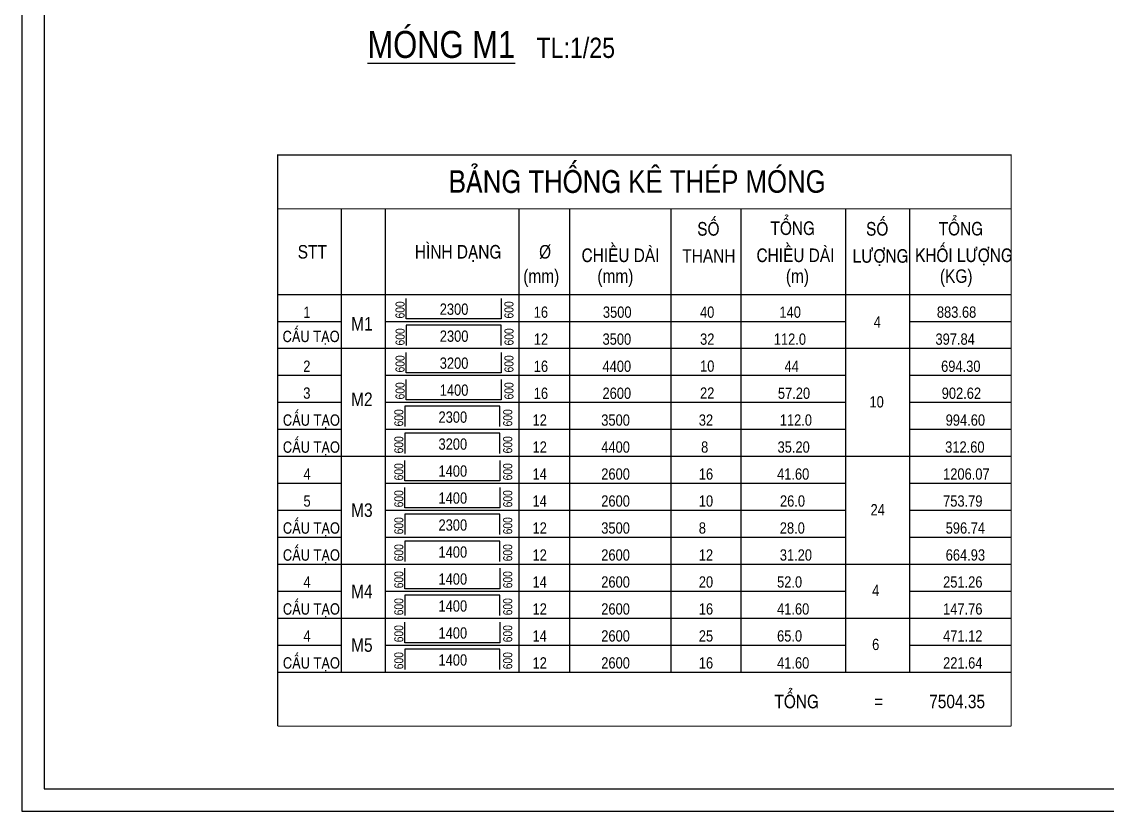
# Model space of a CAD drawing. Extents: x 394 to 380982, y -6372 to 57742.
# Drawn here: x 296682 to 320834, y -6372 to 11185 of the extents above; entities that cross this region are included whole.
import ezdxf

# ---------------------------------------------------------------- set-up
doc = ezdxf.new("R2010")
doc.units = 0
doc.header["$MEASUREMENT"] = 0
for name, color, linetype in [('cot', 8, 'CONTINUOUS'), ('TEXT', 7, 'CONTINUOUS'), ('THEP', 6, 'CONTINUOUS'), ('TUONG', 7, 'CONTINUOUS')]:
    doc.layers.add(name, color=color, linetype=linetype)
doc.styles.add('DIM-NEW', font='')
doc.styles.get('DIM-NEW').set_extended_font_data('VNI-Helve-Condense')

msp = doc.modelspace()

# ---------------------------------------------------------------- linework, layer by layer
at = {"layer": 'cot', "lineweight": -2, "ltscale": 10}
for p, q in [((302375.8, 4522.4), (303788, 4522.4)), ((304770.1, 4522.4), (315008.4, 4522.4)), ((316432.8, 4522.4), (318695.7, 4522.4)), ((302375.8, 3922.4), (303788, 3922.4)), ((303788, 3922.4), (318695.7, 3922.4)), ((302375.8, 3322.4), (303788, 3322.4)), ((304770.1, 3322.4), (315008.4, 3322.4)), ((316432.8, 3322.4), (318695.7, 3322.4)), ((302375.8, 2722.4), (303788, 2722.4)), ((304770.1, 2722.4), (315008.4, 2722.4)), ((316432.8, 2722.4), (318695.7, 2722.4)), ((302375.8, 2122.4), (303788, 2122.4)), ((304770.1, 2122.4), (315008.4, 2122.4)), ((316432.8, 2122.4), (318695.7, 2122.4)), ((302375.8, 1522.4), (303788, 1522.4)), ((303788, 1522.4), (318695.7, 1522.4)), ((302375.8, 922.4), (303788, 922.4)), ((304770.1, 922.4), (315008.4, 922.4)), ((316432.8, 922.4), (318695.7, 922.4)), ((302375.8, 322.4), (303788, 322.4)), ((304770.1, 322.4), (315008.4, 322.4)), ((316432.8, 322.4), (318695.7, 322.4)), ((302375.8, -277.6), (303788, -277.6)), ((304770.1, -277.6), (315008.4, -277.6)), ((316432.8, -277.6), (318695.7, -277.6)), ((302375.8, -877.6), (303788, -877.6)), ((303788, -877.6), (318695.7, -877.6)), ((302375.8, -1477.6), (303788, -1477.6)), ((304770.1, -1477.6), (315008.4, -1477.6)), ((316432.8, -1477.6), (318695.7, -1477.6)), ((302375.8, -2077.6), (303788, -2077.6)), ((303788, -2077.6), (318695.7, -2077.6)), ((302375.8, -2677.6), (303788, -2677.6)), ((304770.1, -2677.6), (315008.4, -2677.6)), ((316432.8, -2677.6), (318695.7, -2677.6)), ((302375.8, -3277.6), (303788, -3277.6)), ((303788, -3277.6), (318695.7, -3277.6))]:
    msp.add_line(p, q, dxfattribs=at)
at = {"layer": 'THEP', "ltscale": 10}
msp.add_lwpolyline([(380281.9, -5871.6), (380281.9, 52528.4), (297181.9, 52528.4), (297181.9, -5871.6)], close=True, dxfattribs=at)
for points in [[(307348.6, 5030.7), (307348.6, 4577.4), (307348.6, 4577.4), (307273.6, 4577.4), (305233.6, 4577.4), (305233.6, 4577.4), (305233.6, 5030.7)], [(307350, 3982.5), (307350, 4435.8), (307350, 4435.8), (307275, 4435.8), (305235.1, 4435.8), (305235.1, 4435.8), (305235.1, 3982.5)], [(307349, 3830.7), (307349, 3377.4), (307349, 3377.4), (307274, 3377.4), (305234.1, 3377.4), (305234.1, 3377.4), (305234.1, 3830.7)], [(307349, 3230.7), (307349, 2777.4), (307349, 2777.4), (307274, 2777.4), (305234.1, 2777.4), (305234.1, 2777.4), (305234.1, 3230.7)], [(307321.3, 2182.5), (307321.3, 2635.8), (307321.3, 2635.8), (307246.3, 2635.8), (305206.4, 2635.8), (305206.4, 2635.8), (305206.4, 2182.5)], [(307321.3, 1582.5), (307321.3, 2035.8), (307321.3, 2035.8), (307246.3, 2035.8), (305206.4, 2035.8), (305206.4, 2035.8), (305206.4, 1582.5)], [(307321.3, 1430.7), (307321.3, 977.4), (307321.3, 977.4), (307246.3, 977.4), (305206.4, 977.4), (305206.4, 977.4), (305206.4, 1430.7)], [(307321.3, 830.7), (307321.3, 377.4), (307321.3, 377.4), (307246.3, 377.4), (305206.4, 377.4), (305206.4, 377.4), (305206.4, 830.7)], [(307321.3, -217.5), (307321.3, 235.8), (307321.3, 235.8), (307246.3, 235.8), (305206.4, 235.8), (305206.4, 235.8), (305206.4, -217.5)], [(307321.3, -817.5), (307321.3, -364.2), (307321.3, -364.2), (307246.3, -364.2), (305206.4, -364.2), (305206.4, -364.2), (305206.4, -817.5)], [(307321.3, -969.3), (307321.3, -1422.6), (307321.3, -1422.6), (307246.3, -1422.6), (305206.4, -1422.6), (305206.4, -1422.6), (305206.4, -969.3)], [(307321.3, -2017.5), (307321.3, -1564.2), (307321.3, -1564.2), (307246.3, -1564.2), (305206.4, -1564.2), (305206.4, -1564.2), (305206.4, -2017.5)], [(307321.3, -2169.3), (307321.3, -2622.6), (307321.3, -2622.6), (307246.3, -2622.6), (305206.4, -2622.6), (305206.4, -2622.6), (305206.4, -2169.3)], [(307321.3, -3217.5), (307321.3, -2764.2), (307321.3, -2764.2), (307246.3, -2764.2), (305206.4, -2764.2), (305206.4, -2764.2), (305206.4, -3217.5)]]:
    msp.add_lwpolyline(points, dxfattribs=at)
at = {"layer": 'TUONG', "lineweight": -2, "ltscale": 10}
for p, q in [((303788, 7023.6), (303788, -3277.6)), ((304770.1, 7023.6), (304770.1, -3277.6)), ((307741.2, 7023.6), (307741.2, -3277.6)), ((308871.8, 7023.6), (308871.8, -3277.6)), ((311124.5, 7023.6), (311124.5, -3277.6)), ((312679.4, 7023.6), (312679.4, -3277.6)), ((315008.4, 7023.6), (315008.4, -3277.6)), ((316432.8, 7023.6), (316432.8, -3277.6)), ((302375.8, 5122.4), (318695.7, 5122.4))]:
    msp.add_line(p, q, dxfattribs=at)
at = {"layer": 'TUONG'}
msp.add_lwpolyline([(380781.9, -6371.6), (380781.9, 53028.4), (296681.9, 53028.4), (296681.9, -6371.6)], close=True, dxfattribs=at)
at = {"layer": 'TUONG', "lineweight": -2, "ltscale": 10, "const_width": 25}
for points in [[(318695.7, -4477.6), (318695.7, 8221.6), (302375.8, 8221.6), (302375.8, -4477.6)], [(302375.8, 7023.6), (318695.7, 7023.6)], [(302375.8, -4477.6), (318695.7, -4477.6)]]:
    msp.add_lwpolyline(points, dxfattribs=at)

# ---------------------------------------------------------------- texts
at = {"layer": 'TEXT', "style": 'DIM-NEW'}
for s, height, p in [('%%UMOÙNG M1', 600, (304374.1, 10379.6)), ('TL:1/25', 450, (308134.6, 10379.6)), ('BAÛNG THOÁNG KEÂ THEÙP MOÙNG', 500, (306180.3, 7382.2)), ('SOÁ ', 300, (311711.4, 6429.4)), ('TOÅNG ', 300, (313341, 6444.8)), ('SOÁ ', 300, (315467.8, 6429.4)), ('TOÅNG ', 300, (317081.9, 6433.8)), ('HÌNH DAÏNG', 300, (305428.9, 5919.3)), ('STT', 300, (302822.1, 5919.3)), ('%%254', 300, (308192.2, 5919.3)), ('CHIEÀU DAØI', 300, (309137.6, 5842.3)), ('THANH', 300, (311378.3, 5826.8)), ('CHIEÀU DAØI', 300, (313030.2, 5842.3)), ('LÖÔÏNG', 300, (315168.6, 5826.8)), ('KHOÁI LÖÔÏNG', 300, (316557, 5842.3)), ('(mm)', 300, (307839.5, 5378.3)), ('(mm)', 300, (309489, 5378.3)), ('(m)', 300, (313682.7, 5378.3)), ('(KG)', 300, (317110, 5378.3)), ('1', 250, (302946.1, 4598.9)), ('2300', 250, (305982.1, 4668.2)), ('16', 250, (308073.8, 4602.4)), ('3500', 250, (309612.2, 4602.4)), ('40', 250, (311773.2, 4602.4)), ('140', 250, (313540.2, 4602.4)), ('883.68', 250, (317042.8, 4602.4)), ('M1', 300, (304011.1, 4316.7)), ('4', 250, (315637, 4380.9)), ('CAÁU TAÏO', 250, (302486.6, 4063.1)), ('2300', 250, (305983.5, 4068.2)), ('12', 250, (308075.3, 4002.4)), ('3500', 250, (309604.3, 4002.4)), ('32', 250, (311774.7, 4002.4)), ('112.0', 250, (313414.5, 4002.4)), ('397.84', 250, (317011.5, 4002.4)), ('2', 250, (302946.1, 3398.9)), ('3200', 250, (305982.5, 3468.2)), ('16', 250, (308074.3, 3398.9)), ('4400', 250, (309603.3, 3398.9)), ('10', 250, (311773.7, 3402.4)), ('44', 250, (313653.7, 3398.9)), ('694.30', 250, (317136.9, 3398.9)), ('3', 250, (302946.1, 2802.4)), ('M2', 300, (304011.1, 2639.4)), ('1400', 250, (305982.5, 2868.2)), ('16', 250, (308074.3, 2798.9)), ('2600', 250, (309603.3, 2798.9)), ('22', 250, (311773.7, 2802.4)), ('57.20', 250, (313505.9, 2798.9)), ('902.62', 250, (317149.9, 2798.9)), ('10', 250, (315543.6, 2607)), ('CAÁU TAÏO', 250, (302493.1, 2202.4)), ('2300', 250, (305954.8, 2268.2)), ('12', 250, (308046.6, 2202.4)), ('3500', 250, (309575.6, 2202.4)), ('32', 250, (311746, 2202.4)), ('112.0', 250, (313547.7, 2202.4)), ('994.60', 250, (317238.6, 2202.4)), ('CAÁU TAÏO', 250, (302493.1, 1602.4)), ('3200', 250, (305954.8, 1668.2)), ('12', 250, (308046.6, 1602.4)), ('4400', 250, (309575.6, 1602.4)), ('8', 250, (311797.2, 1602.4)), ('35.20', 250, (313498.2, 1602.4)), ('312.60', 250, (317227.4, 1602.4)), ('4', 250, (302950.8, 1002.4)), ('1400', 250, (305954.8, 1068.2)), ('14', 250, (308046.6, 1002.4)), ('2600', 250, (309575.6, 1002.4)), ('16', 250, (311746, 1002.4)), ('41.60', 250, (313487.1, 1002.4)), ('1206.07', 250, (317181.1, 1002.4)), ('5', 250, (302950.8, 402.4)), ('1400', 250, (305954.8, 468.2)), ('14', 250, (308046.6, 402.4)), ('2600', 250, (309575.6, 402.4)), ('10', 250, (311746, 402.4)), ('26.0', 250, (313552.2, 402.4)), ('753.79', 250, (317181.1, 402.4)), ('M3', 300, (304011.1, 174.7)), ('24', 250, (315566.9, 207.3)), ('CAÁU TAÏO', 250, (302493.1, -197.6)), ('2300', 250, (305954.8, -131.8)), ('12', 250, (308046.6, -197.6)), ('3500', 250, (309575.6, -197.6)), ('8', 250, (311746, -197.6)), ('28.0', 250, (313547.7, -197.6)), ('596.74', 250, (317238.6, -197.6)), ('CAÁU TAÏO', 250, (302493.1, -797.6)), ('1400', 250, (305954.8, -731.8)), ('12', 250, (308046.6, -797.6)), ('2600', 250, (309575.6, -797.6)), ('12', 250, (311746, -797.6)), ('31.20', 250, (313547.7, -797.6)), ('664.93', 250, (317238.6, -797.6)), ('4', 250, (302950.8, -1397.6)), ('1400', 250, (305954.8, -1331.8)), ('14', 250, (308046.6, -1397.6)), ('2600', 250, (309575.6, -1397.6)), ('20', 250, (311746, -1397.6)), ('52.0', 250, (313487.1, -1397.6)), ('251.26', 250, (317181.1, -1397.6)), ('M4', 300, (304011.1, -1633)), ('4', 250, (315601.9, -1586.4)), ('CAÁU TAÏO', 250, (302493.1, -1997.6)), ('1400', 250, (305954.8, -1931.8)), ('12', 250, (308046.6, -1997.6)), ('2600', 250, (309575.6, -1997.6)), ('16', 250, (311746, -1997.6)), ('41.60', 250, (313487.1, -1997.6)), ('147.76', 250, (317181.1, -1997.6)), ('4', 250, (302950.8, -2597.6)), ('1400', 250, (305954.8, -2531.8)), ('14', 250, (308046.6, -2597.6)), ('2600', 250, (309575.6, -2597.6)), ('25', 250, (311746, -2597.6)), ('65.0', 250, (313487.1, -2597.6)), ('471.12', 250, (317181.1, -2597.6)), ('M5', 300, (304011.1, -2825.7)), ('6', 250, (315601.9, -2786.4)), ('CAÁU TAÏO', 250, (302493.1, -3197.6)), ('1400', 250, (305954.8, -3131.8)), ('12', 250, (308046.6, -3197.6)), ('2600', 250, (309575.6, -3197.6)), ('16', 250, (311746, -3197.6)), ('41.60', 250, (313487.1, -3197.6)), ('221.64', 250, (317181.1, -3197.6)), ('TOÅNG', 300, (313429.4, -4080.1)), ('7504.35', 300, (316871.7, -4080.1)), ('=', 300, (315647.3, -4080.1))]:
    msp.add_text(s, height=height, dxfattribs=at).set_placement(p)
for p in [(305198.7, 4586), (307621.8, 4586), (305200.2, 3986), (307623.2, 3986), (305199.2, 3386), (307622.2, 3386), (305199.2, 2786), (307622.2, 2786), (305171.4, 2186), (307594.5, 2186), (305171.4, 1586), (307594.5, 1586), (305171.4, 986), (307594.5, 986), (305171.4, 386), (307594.5, 386), (305171.4, -214), (307594.5, -214), (305171.4, -814), (307594.5, -814), (305171.4, -1414), (307594.5, -1414), (305171.4, -2014), (307594.5, -2014), (305171.4, -2614), (307594.5, -2614), (305171.4, -3214), (307594.5, -3214)]:
    msp.add_text('600', height=200, rotation=90, dxfattribs=at).set_placement(p)

doc.saveas('drawing.dxf')
